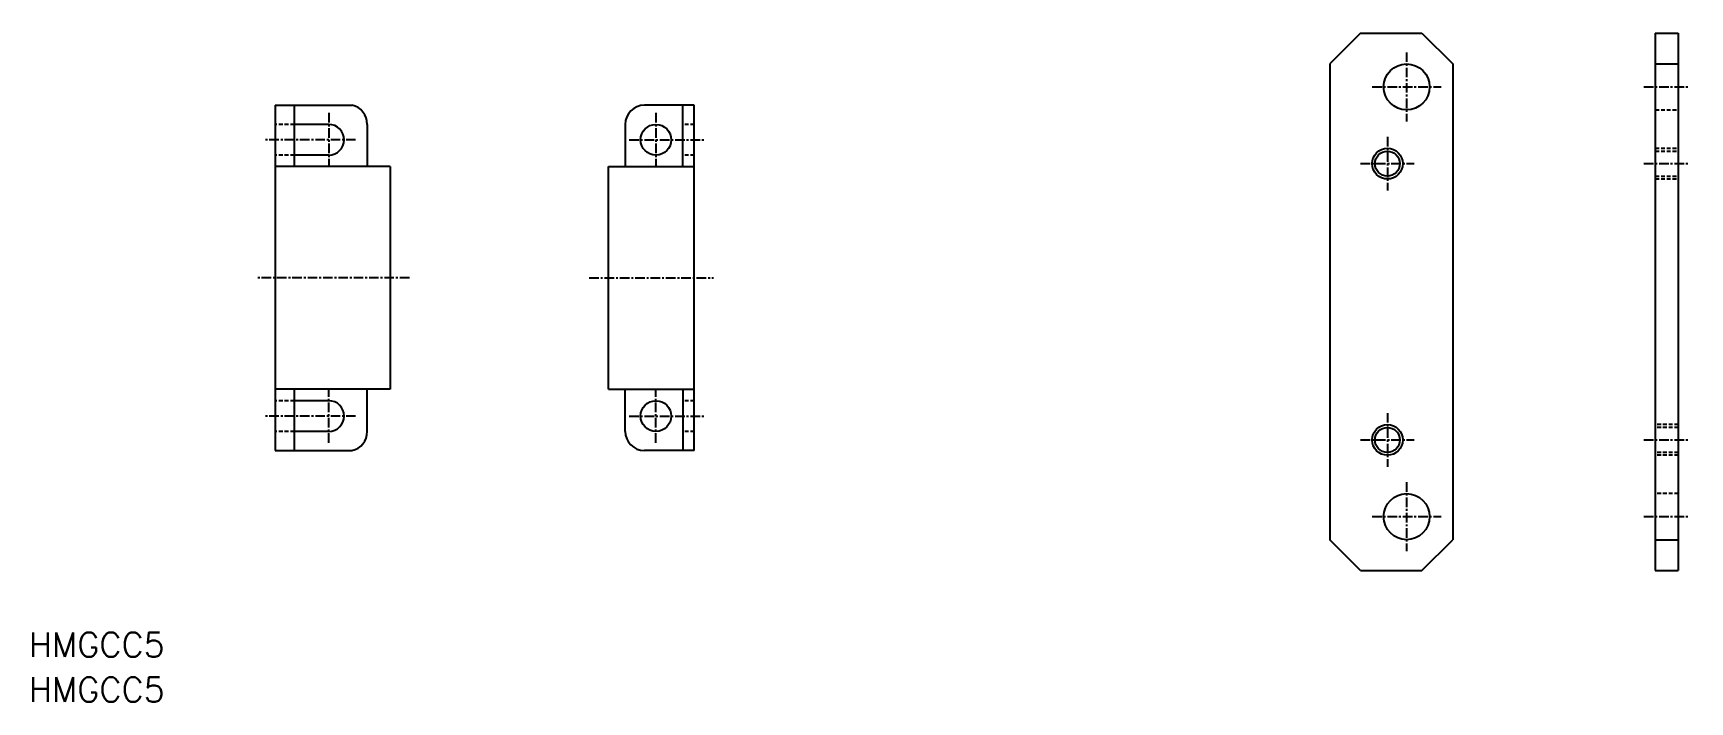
# Model space of a CAD drawing. Extents: x -47 to 169, y -55 to 32.
import ezdxf

# ---------------------------------------------------------------- set-up
doc = ezdxf.new("R2010")
doc.units = 0
doc.linetypes.add('CENTER', pattern=[2, 1.25, -0.25, 0.25, -0.25])
doc.linetypes.add('DASHED', pattern=[0.75, 0.5, -0.25])
doc.layers.get('0').update_dxf_attribs({"linetype": 'CONTINUOUS'})
doc.layers.add('CENTER', color=1, linetype='CENTER')
doc.styles.get("Standard").update_dxf_attribs({"font": 'txt.shx', "bigfont": 'bigfont.shx'})

msp = doc.modelspace()

# ---------------------------------------------------------------- linework, layer by layer
at = {"color": 7, "linetype": 'CONTINUOUS'}
for p, q in [((126.48, 31.89), (122.48, 27.89)), ((126.48, 31.89), (134.48, 31.89)), ((134.48, 31.89), (138.48, 27.89)), ((164.89, 31.89), (167.89, 31.89)), ((164.89, 31.89), (164.89, -38.11)), ((167.89, 31.89), (167.89, -38.11)), ((122.48, 27.89), (122.48, -34.11)), ((138.48, 27.89), (138.48, -34.11)), ((164.89, 27.89), (167.89, 27.89)), ((-15, 22.5), (-15, -22.5)), ((-15, 22.5), (-5, 22.5)), ((-12.5, 22.5), (-12.5, 14.5)), ((39.64, 22.5), (33.14, 22.5)), ((38.14, 14.5), (38.14, 22.5)), ((39.64, -22.5), (39.64, 22.5)), ((-8, 20), (-12.5, 20)), ((-3, 20), (-3, 14.5)), ((30.64, 20), (30.64, 14.5)), ((-8, 16), (-12.5, 16)), ((0, 14.5), (-15, 14.5)), ((0, 14.5), (0, -14.5)), ((0, 14.5), (0, -14.5)), ((28.44, 14.5), (39.64, 14.5)), ((28.44, -14.5), (28.44, 14.5)), ((0, -14.5), (-15, -14.5)), ((-12.5, -14.5), (-12.5, -22.5)), ((-3, -20), (-3, -14.5)), ((28.44, -14.5), (39.64, -14.5)), ((30.64, -20), (30.64, -14.5)), ((38.14, -14.5), (38.14, -22.5)), ((-8, -16), (-12.5, -16)), ((-8, -20), (-12.5, -20)), ((-15, -22.5), (-5, -22.5)), ((39.64, -22.5), (33.14, -22.5)), ((126.48, -38.11), (122.48, -34.11)), ((134.48, -38.11), (138.48, -34.11)), ((164.89, -34.11), (167.89, -34.11)), ((126.48, -38.11), (134.48, -38.11)), ((164.89, -38.11), (167.89, -38.11))]:
    msp.add_line(p, q, dxfattribs=at)
at = {"color": 3, "linetype": 'DASHED'}
for p, q in [((164.89, 21.89), (167.89, 21.89)), ((-12.5, 20), (-15, 20)), ((39.64, 20), (38.14, 20)), ((-12.5, 16), (-15, 16)), ((39.64, 16), (38.14, 16)), ((164.89, 16.89), (167.89, 16.89)), ((164.89, 16.52), (167.89, 16.52)), ((164.89, 13.27), (167.89, 13.27)), ((164.89, 12.89), (167.89, 12.89)), ((-12.5, -16), (-15, -16)), ((39.64, -16), (38.14, -16)), ((167.89, -19.11), (164.89, -19.11)), ((-12.5, -20), (-15, -20)), ((39.64, -20), (38.14, -20)), ((167.89, -19.48), (164.89, -19.48)), ((167.89, -22.73), (164.89, -22.73)), ((167.89, -23.11), (164.89, -23.11)), ((167.89, -28.11), (164.89, -28.11))]:
    msp.add_line(p, q, dxfattribs=at)
at = {"color": 7, "linetype": 'CONTINUOUS'}
for centre, radius in [((132.48, 24.89), 3), ((34.64, 18), 2), ((129.98, 14.89), 1.62), ((34.64, -18), 2), ((129.98, -21.11), 1.62), ((132.48, -31.11), 3)]:
    msp.add_circle(centre, radius, dxfattribs=at)
at = {"color": 3, "linetype": 'CONTINUOUS'}
for centre in [(129.98, 14.89), (129.98, -21.11)]:
    msp.add_circle(centre, 2, dxfattribs=at)
at = {"color": 7, "linetype": 'CONTINUOUS'}
for centre, radius, start, end in [((-5.48, 20.07), 2.48, 358.4608, 78.8588), ((33.14, 20), 2.5, 90, 180), ((-8, 18), 2, 270, 90), ((-8, -18), 2, 270, 90), ((-5.48, -20.07), 2.48, 281.1412, 1.5392), ((33.14, -20), 2.5, 180, 270)]:
    msp.add_arc(centre, radius, start, end, dxfattribs=at)
at = {"layer": 'CENTER', "color": 1, "linetype": 'CENTER'}
for p, q in [((132.48, 29.39), (132.48, 20.39)), ((127.98, 24.89), (136.98, 24.89)), ((163.39, 24.89), (169.39, 24.89)), ((-8, 21.5), (-8, 14.5)), ((-8, 21.5), (-8, 14.5)), ((34.64, 21.5), (34.64, 14.5)), ((-4.5, 18), (-16.5, 18)), ((31.14, 18), (41.14, 18)), ((129.98, 18.39), (129.98, 11.39)), ((126.48, 14.89), (133.48, 14.89)), ((163.39, 14.89), (169.39, 14.89)), ((2.5, 0), (-17.5, 0)), ((25.94, 0), (42.14, 0)), ((-8, -21.5), (-8, -14.5)), ((-8, -21.5), (-8, -14.5)), ((34.64, -21.5), (34.64, -14.5)), ((-4.5, -18), (-16.5, -18)), ((31.14, -18), (41.14, -18)), ((129.98, -17.61), (129.98, -24.61)), ((126.48, -21.11), (133.48, -21.11)), ((163.39, -21.11), (169.39, -21.11)), ((132.48, -26.61), (132.48, -35.61)), ((127.98, -31.11), (136.98, -31.11)), ((163.39, -31.11), (169.39, -31.11))]:
    msp.add_line(p, q, dxfattribs=at)

# ---------------------------------------------------------------- texts
at = {"color": 7, "linetype": 'CONTINUOUS'}
for p in [(-47.08, -49.39), (-47.08, -55.24)]:
    msp.add_text('HMGCC5', height=3.2, dxfattribs=at).set_placement(p)

doc.saveas('drawing.dxf')
